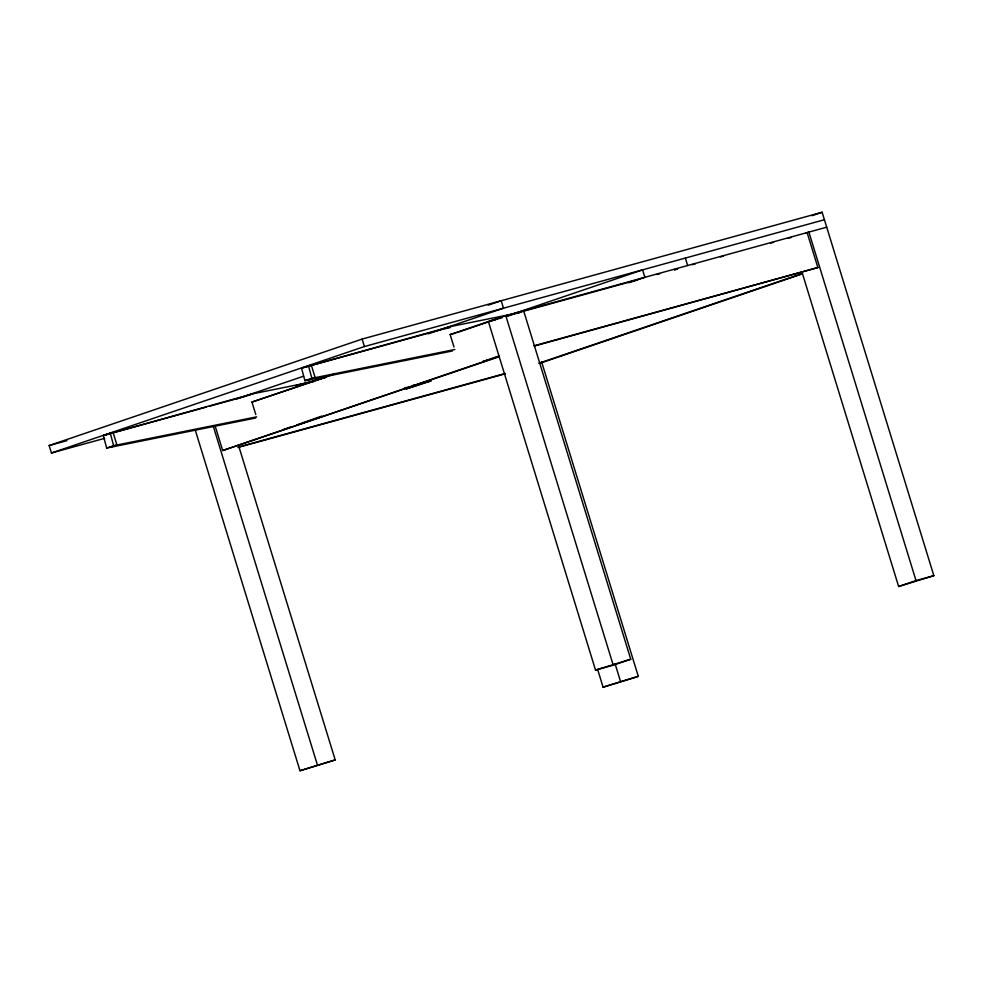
<?xml version="1.0" encoding="UTF-8"?>
<svg xmlns="http://www.w3.org/2000/svg" width="983" height="983" viewBox="0 0 983 983"><rect width="100%" height="100%" fill="white"/><g stroke="black" fill="none" stroke-linecap="round" stroke-linejoin="round"><path stroke-width="1.47" d="M283.006 429.682L290.231 427.126M297.185 424.767L321.785 416.079M498.27 356.227L482.641 361.658L486.757 360.282M104.702 438.32L51.448 453.003L49.15 445.545L362.125 339.074L822.12 212.254L933.85 575.682L898.634 586.507L801.858 271.701M51.448 453.003L364.423 346.532L824.418 219.725M488.158 305.16L501.195 300.724L503.493 308.195L428.146 333.827M235.428 399.393L303.538 376.219M255.789 414.556L251.943 402.072L334.527 373.945M453.986 347.048L450.14 334.564L505.79 315.666L826.715 227.184M325.705 377.312L251.943 402.072M457.23 332.512L495.788 319.377L490.124 320.937M506.356 316.194L642.563 269.858L644.86 277.329L628.911 282.748M507.683 316.17L523.62 310.751L630.754 659.237L613.367 665.147L595.526 670.074L488.404 321.576L502.116 317.792M811.983 215.707L822.12 212.254M674.608 269.969L677.508 268.973M805.986 233.094L808.886 232.099L916.021 580.597L898.634 586.507M215.093 425.86L222.686 450.533L499.401 356.276M499.266 356.694L222.686 450.533M413.216 386.454L429.153 381.023M807.154 232.701L817.868 267.548L534.457 346.028M538.795 363.28L802.472 273.458M540.109 363.206L802.337 273.876M595.526 670.074L630.754 659.237M195.101 429.571L299.987 770.746L335.203 759.92L238.427 445.102M335.203 759.92L299.987 770.746M597.689 669.62L603.083 687.191L638.299 676.353L541.522 361.547M638.299 676.353L603.083 687.191M255.691 417.996L106.668 448.039L103.301 435.481L253.073 393.741L314.277 381.404M452.426 350.956L304.914 380.679L301.535 368.134L451.308 326.393L519.982 312.557M106.078 434.719L111.644 432.827M304.312 367.359L311.267 365L315.162 377.656L308.207 380.016M247.507 395.633L253.073 393.741M451.308 326.393L444.353 328.764L450.325 327.56M106.668 448.039L113.635 445.668L256.637 416.853M304.914 380.679L311.869 378.32L454.883 349.493M109.961 447.376L116.916 445.004L113.033 432.348M301.535 368.134L442.878 329.17M516.358 313.221L637.562 279.811M656.779 274.503L659.728 273.692M674.51 269.612L677.471 268.801M692.253 264.734L695.202 263.911M720.33 256.981L723.291 256.17M770.586 243.133L773.547 242.322M788.329 238.242L791.278 237.431M450.14 334.564L455.805 332.991M49.15 445.545L66.905 440.642M103.301 435.481L206.307 407.085M209.256 406.274L246.119 396.112M295.527 385.717L326.577 377.153M534.064 345.783L817.868 267.548M423.476 382.498L429.178 380.925M406.09 388.42L411.791 386.847M239.016 446.86L505.065 373.503M237.923 447.511L505.459 373.761M916.021 580.597L933.85 575.682M412.885 385.361L415.883 384.746M404.418 388.027L410.427 386.81M685.348 258.062L687.645 265.533M615.075 663.697L620.47 681.268M505.79 315.666L612.925 664.152M362.125 339.074L364.423 346.532M213.385 426.585L317.374 764.835M308.502 365.762L311.869 378.32M110.256 433.122L113.635 445.668M423.98 382.879L405.893 389.035L431.107 380.913L423.98 382.879"/></g></svg>
